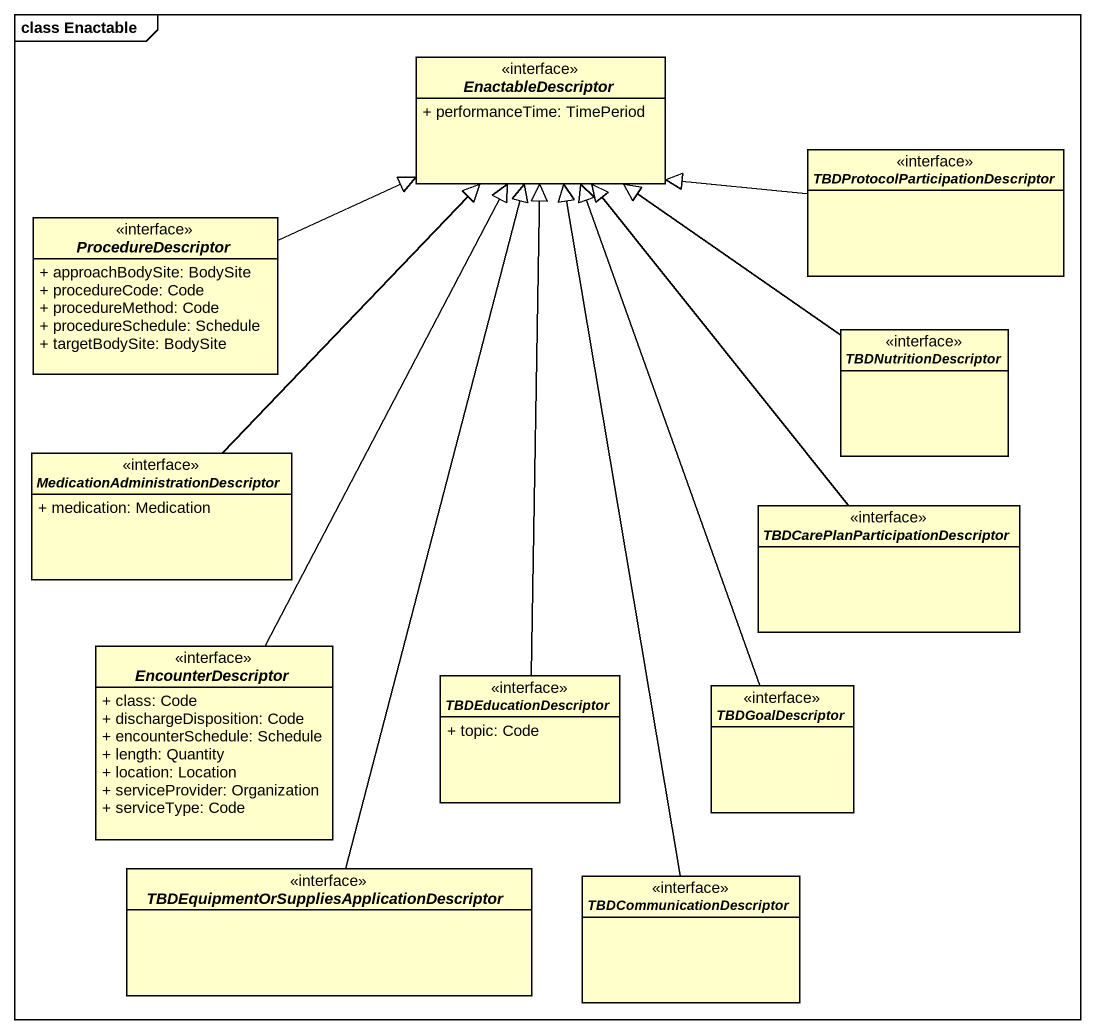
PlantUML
@startuml
mainframe class Enactable
hide circle
hide empty members
skinparam classAttributeIconSize 0
interface EnactableDescriptor {
  + performanceTime: TimePeriod
}
interface "TBDProtocolParticipationDescriptor" as TBDProtocolParticipationDesc
interface ProcedureDescriptor {
  + approachBodySite: BodySite
  + procedureCode: Code
  + procedureMethod: Code
  + procedureSchedule: Schedule
  + targetBodySite: BodySite
}
interface TBDNutritionDescriptor
interface "MedicationAdministrationDescriptor" as MedicationAdministrationDesc {
  + medication: Medication
}
interface "TBDCarePlanParticipationDescriptor" as TBDCarePlanParticipationDesc
interface EncounterDescriptor {
  + class: Code
  + dischargeDisposition: Code
  + encounterSchedule: Schedule
  + length: Quantity
  + location: Location
  + serviceProvider: Organization
  + serviceType: Code
}
interface TBDEducationDescriptor {
  + topic: Code
}
interface TBDGoalDescriptor
interface "TBDEquipmentOrSuppliesApplicationDescriptor" as TBDEquipmentOrSuppliesApplic
interface TBDCommunicationDescriptor
TBDProtocolParticipationDesc -left-|> EnactableDescriptor
ProcedureDescriptor -right-|> EnactableDescriptor
TBDNutritionDescriptor -up-|> EnactableDescriptor
MedicationAdministrationDesc -up-|> EnactableDescriptor
TBDCarePlanParticipationDesc -up-|> EnactableDescriptor
EncounterDescriptor -up-|> EnactableDescriptor
TBDEducationDescriptor -up-|> EnactableDescriptor
TBDGoalDescriptor -up-|> EnactableDescriptor
TBDEquipmentOrSuppliesApplic -up-|> EnactableDescriptor
TBDCommunicationDescriptor -up-|> EnactableDescriptor
@enduml
